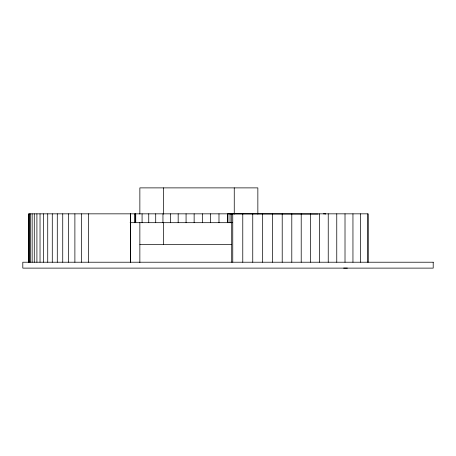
<?xml version="1.0" encoding="UTF-8"?>
<svg xmlns="http://www.w3.org/2000/svg" width="456" height="456" viewBox="0 0 456 456"><rect width="100%" height="100%" fill="white"/><g stroke="black" fill="none" stroke-linecap="round" stroke-linejoin="round"><path stroke-width="0.68" d="M325.27 214.115L325.63 213.841M230.377 213.841L232.058 213.841M323.407 213.841L325.082 213.841M230.383 222.693L232.058 222.688M130.102 222.688L232.207 222.688M139.861 244.519L231.631 244.519M343.63 268.117L347.392 268.117M318.168 214.092L227.943 213.841L227.943 222.688M368.095 262.217L368.095 213.841L28.734 213.841L28.734 262.217M367.849 213.841L367.849 262.217M360.571 213.841L360.571 262.217M352.95 213.841L352.95 262.217M345.01 213.841L345.01 262.217M336.762 213.841L336.762 262.217M328.24 213.841L328.24 262.217M319.457 213.841L319.457 262.217M310.439 213.841L310.439 262.217M301.211 213.841L301.211 262.217M291.794 213.841L291.794 262.217M282.213 213.841L282.213 262.217M272.5 213.841L272.5 262.217M262.667 213.841L262.667 262.217M257.851 214.075L257.851 187.883L139.861 187.883L139.861 214.075M252.749 213.841L252.749 262.217M242.774 213.841L242.774 262.217M234.253 187.883L234.253 214.075M232.76 213.841L232.76 262.217M231.705 213.841L231.705 262.217M230.041 213.841L230.041 222.688M227.379 213.841L227.379 222.688M218.983 213.841L218.983 222.688M210.626 213.841L210.626 222.688M202.333 213.841L202.333 222.688M194.136 213.841L194.136 222.688M186.071 213.841L186.071 222.688M178.171 213.841L178.171 222.688M170.453 213.841L170.453 222.688M163.459 187.883L163.459 214.075M163.459 222.574L163.459 244.519M162.957 213.841L162.957 222.688M155.713 213.841L155.713 222.688M148.741 213.841L148.741 222.688M142.078 213.841L142.078 222.688M139.861 222.574L139.861 262.565M135.74 213.841L135.74 222.688M135.284 213.841L135.284 222.688M134.366 213.841L134.366 222.688M130.576 213.841L130.576 262.217M130.41 213.841L130.41 262.217M88.624 213.841L88.624 262.217M81.567 213.841L81.567 262.217M74.887 213.841L74.887 262.217M68.605 213.841L68.605 262.217M62.734 213.841L62.734 262.217M57.285 213.841L57.285 262.217M52.28 213.841L52.28 262.217M47.726 213.841L47.726 262.217M43.639 213.841L43.639 262.217M40.031 213.841L40.031 262.217M36.907 213.841L36.907 262.217M34.28 213.841L34.28 262.217M32.148 213.841L32.148 262.217M30.523 213.841L30.523 262.217M29.412 213.841L29.412 262.217M28.819 213.841L28.819 262.217M433.2 262.217L22.8 262.217L22.8 268.117L433.2 268.117L433.2 262.217"/></g></svg>
